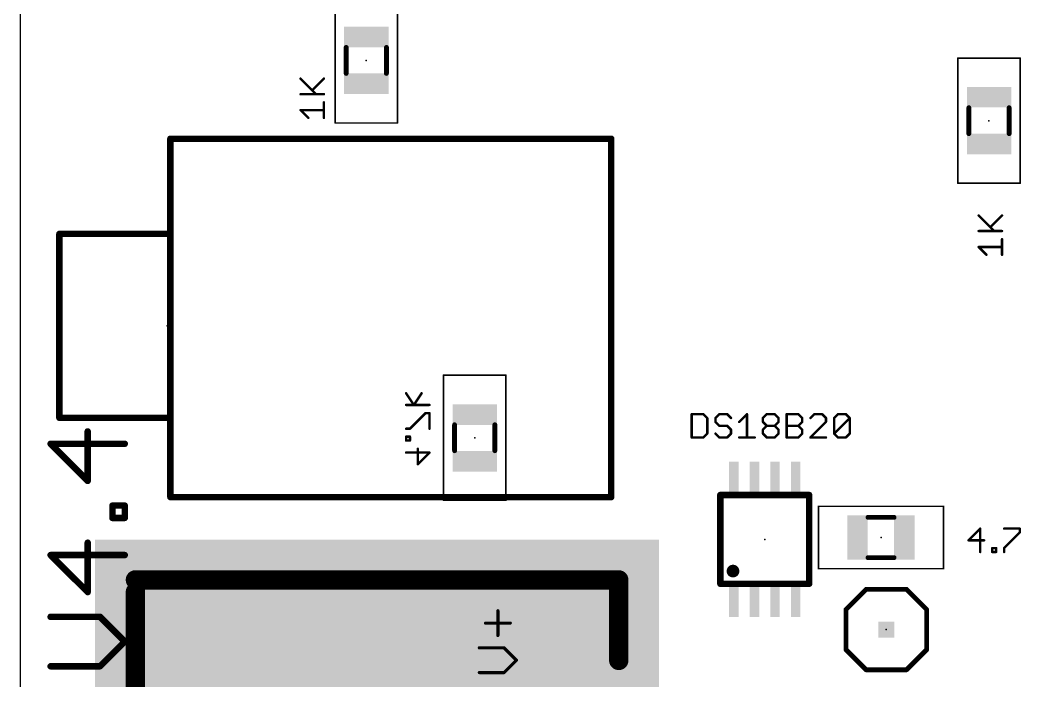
# Model space of a CAD drawing. Extents: x -5 to 95, y -7 to 91.
# Drawn here: x -5 to 26.56, y 22.95 to 43.8 of the extents above; entities that cross this region are included whole.
import ezdxf

# ---------------------------------------------------------------- set-up
doc = ezdxf.new("R2010")
doc.units = 0
for name, color, linetype in [('20', 7, 'CONTINUOUS'), ('21', 253, 'CONTINUOUS'), ('23', 7, 'CONTINUOUS'), ('24', 7, 'CONTINUOUS'), ('27', 253, 'CONTINUOUS'), ('28', 253, 'CONTINUOUS'), ('39', 22, 'CONTINUOUS'), ('40', 175, 'CONTINUOUS'), ('43', 82, 'CONTINUOUS'), ('51', 253, 'CONTINUOUS'), ('52', 253, 'CONTINUOUS')]:
    doc.layers.add(name, color=color, linetype=linetype)

# ---------------------------------------------------------------- blocks, each defined once
blk = doc.blocks.new('RECT')
blk.add_solid([(-0.5, -0.5), (0.5, -0.5), (-0.5, 0.5), (0.5, 0.5)])

msp = doc.modelspace()

# ---------------------------------------------------------------- linework, layer by layer
at = {"layer": '20'}
msp.add_line((-5, 81.7), (-5, -2.9), dxfattribs=at)
at = {"layer": '21'}
for points, const_width in [([(-0.2593, 28.7534), (-0.2593, 40.0534)], 0.2032), ([(-0.2593, 40.0534), (13.6407, 40.0534)], 0.2032), ([(13.6407, 40.0534), (13.6407, 28.7534)], 0.2032), ([(-3.7593, 31.2534), (-3.7593, 37.0534)], 0.2032), ([(-3.7593, 37.0534), (-0.3593, 37.0534)], 0.2032), ([(-0.3593, 31.2534), (-3.7593, 31.2534)], 0.2032), ([(13.6407, 28.7534), (-0.2593, 28.7534)], 0.2032), ([(17.0804, 28.8201), (19.8804, 28.8201)], 0.2032), ([(17.0804, 26.0201), (17.0804, 28.8201)], 0.2032), ([(19.8804, 28.8201), (19.8804, 26.0201)], 0.2032), ([(-1.3619, 26.1432), (13.8781, 26.1432)], 0.6096), ([(13.8781, 26.1432), (13.8781, 23.6032)], 0.6096), ([(-1.3619, 16.3632), (-1.3619, 25.7632)], 0.6096), ([(19.8804, 26.0201), (17.0804, 26.0201)], 0.2032), ([(21.679, 25.8463), (21.044, 25.2113)], 0.1524), ([(21.679, 25.8463), (22.949, 25.8463)], 0.1524), ([(22.949, 25.8463), (23.584, 25.2113)], 0.1524), ([(21.044, 25.2113), (21.044, 23.9413)], 0.1524), ([(23.584, 25.2113), (23.584, 23.9413)], 0.1524), ([(10.0676, 24.3896), (10.0676, 25.1692)], 0.1016), ([(9.6778, 24.7794), (10.4574, 24.7794)], 0.1016), ([(10.2625, 23.9998), (9.4829, 23.9998)], 0.1016), ([(10.6523, 23.61), (10.2625, 23.9998)], 0.1016), ([(21.044, 23.9413), (21.679, 23.3063)], 0.1524), ([(23.584, 23.9413), (22.949, 23.3063)], 0.1524), ([(10.2625, 23.2202), (10.6523, 23.61)], 0.1016), ([(22.949, 23.3063), (21.679, 23.3063)], 0.1524), ([(9.4829, 23.2202), (10.2625, 23.2202)], 0.1016)]:
    msp.add_lwpolyline(points, dxfattribs=dict(at, const_width=const_width))
for points, const_width in [([(-0.2085, 40.0534, 1), (-0.3101, 40.0534)], 0.1016), ([(-0.2593, 40.1042, 1), (-0.2593, 40.0026)], 0.1016), ([(13.6915, 40.0534, 1), (13.5899, 40.0534)], 0.1016), ([(13.6407, 40.0026, 1), (13.6407, 40.1042)], 0.1016), ([(-3.7085, 37.0534, 1), (-3.8101, 37.0534)], 0.1016), ([(-3.7593, 37.1042, 1), (-3.7593, 37.0026)], 0.1016), ([(-0.3593, 37.0026, 1), (-0.3593, 37.1042)], 0.1016), ([(-3.7593, 31.3042, 1), (-3.7593, 31.2026)], 0.1016), ([(-3.8101, 31.2534, 1), (-3.7085, 31.2534)], 0.1016), ([(-0.3593, 31.2026, 1), (-0.3593, 31.3042)], 0.1016), ([(-0.2593, 28.8042, 1), (-0.2593, 28.7026)], 0.1016), ([(-0.3101, 28.7534, 1), (-0.2085, 28.7534)], 0.1016), ([(13.5899, 28.7534, 1), (13.6915, 28.7534)], 0.1016), ([(13.6407, 28.7026, 1), (13.6407, 28.8042)], 0.1016), ([(17.0804, 28.8709, 1), (17.0804, 28.7693)], 0.1016), ([(17.1312, 28.8201, 1), (17.0296, 28.8201)], 0.1016), ([(19.9312, 28.8201, 1), (19.8296, 28.8201)], 0.1016), ([(19.8804, 28.7693, 1), (19.8804, 28.8709)], 0.1016), ([(17.4804, 26.3201, 1), (17.4804, 26.5201, 1), (17.4804, 26.3201)], 0.2), ([(-1.3619, 26.2956, 1), (-1.3619, 25.9908)], 0.3048), ([(14.0305, 26.1432, 1), (13.7257, 26.1432)], 0.3048), ([(13.8781, 25.9908, 1), (13.8781, 26.2956)], 0.3048), ([(-1.2095, 25.7632, 1), (-1.5143, 25.7632)], 0.3048), ([(17.0804, 26.0709, 1), (17.0804, 25.9693)], 0.1016), ([(17.0296, 26.0201, 1), (17.1312, 26.0201)], 0.1016), ([(19.8296, 26.0201, 1), (19.9312, 26.0201)], 0.1016), ([(19.8804, 25.9693, 1), (19.8804, 26.0709)], 0.1016), ([(21.679, 25.8844, 1), (21.679, 25.8082)], 0.0762), ([(21.7059, 25.8194, 1), (21.652, 25.8733)], 0.0762), ([(22.9759, 25.8733, 1), (22.922, 25.8194)], 0.0762), ([(22.949, 25.8082, 1), (22.949, 25.8844)], 0.0762), ([(21.017, 25.2383, 1), (21.0709, 25.1844)], 0.0762), ([(21.0821, 25.2113, 1), (21.0059, 25.2113)], 0.0762), ([(23.6221, 25.2113, 1), (23.5459, 25.2113)], 0.0762), ([(23.557, 25.1844, 1), (23.6109, 25.2383)], 0.0762), ([(10.093, 25.1692, 1), (10.0422, 25.1692)], 0.0508), ([(9.6778, 24.8048, 1), (9.6778, 24.754)], 0.0508), ([(10.4574, 24.754, 1), (10.4574, 24.8048)], 0.0508), ([(10.0422, 24.3896, 1), (10.093, 24.3896)], 0.0508), ([(9.4829, 24.0252, 1), (9.4829, 23.9744)], 0.0508), ([(10.2805, 24.0177, 1), (10.2446, 23.9818)], 0.0508), ([(10.2625, 23.9744, 1), (10.2625, 24.0252)], 0.0508), ([(21.0709, 23.9683, 1), (21.017, 23.9144)], 0.0762), ([(23.6109, 23.9144, 1), (23.557, 23.9683)], 0.0762), ([(13.7257, 23.6032, 1), (14.0305, 23.6032)], 0.3048), ([(21.0059, 23.9413, 1), (21.0821, 23.9413)], 0.0762), ([(23.5459, 23.9413, 1), (23.6221, 23.9413)], 0.0762), ([(10.6703, 23.592, 1), (10.6344, 23.6279)], 0.0508), ([(10.6344, 23.592, 1), (10.6703, 23.6279)], 0.0508), ([(21.679, 23.3444, 1), (21.679, 23.2682)], 0.0762), ([(21.652, 23.2794, 1), (21.7059, 23.3333)], 0.0762), ([(22.922, 23.3333, 1), (22.9759, 23.2794)], 0.0762), ([(22.949, 23.2682, 1), (22.949, 23.3444)], 0.0762), ([(9.4829, 23.2456, 1), (9.4829, 23.1948)], 0.0508), ([(10.2446, 23.2381, 1), (10.2805, 23.2022)], 0.0508), ([(10.2625, 23.1948, 1), (10.2625, 23.2456)], 0.0508)]:
    msp.add_lwpolyline(points, format="xyb", dxfattribs=dict(at, const_width=const_width))
at = {"layer": '23'}
for p in [(5.9184, 42.5237), (25.5517, 40.6233), (-0.3593, 34.1534), (22.1477, 27.4794), (18.4804, 27.4201), (22.314, 24.5763)]:
    msp.add_point(p, dxfattribs=at)
at = {"layer": '24'}
msp.add_point((9.3366, 30.6248), dxfattribs=at)
at = {"layer": '27'}
for points, const_width in [([(4.3361, 41.4591), (3.8446, 41.9506)], 0.0762), ([(4.2132, 41.582), (4.5818, 41.9506)], 0.0762), ([(3.8446, 41.4591), (4.5818, 41.4591)], 0.0762), ([(4.5818, 40.7107), (4.5818, 41.2022)], 0.0762), ([(4.0903, 40.7107), (3.8446, 40.9564)], 0.0762), ([(3.8446, 40.9564), (4.5818, 40.9564)], 0.0762), ([(25.7171, 37.1435), (25.2256, 37.6349)], 0.0762), ([(25.5942, 37.2663), (25.9628, 37.6349)], 0.0762), ([(25.2256, 37.1435), (25.9628, 37.1435)], 0.0762), ([(25.4713, 36.395), (25.2256, 36.6408)], 0.0762), ([(25.2256, 36.6408), (25.9628, 36.6408)], 0.0762), ([(25.9628, 36.395), (25.9628, 36.8865)], 0.0762), ([(16.1782, 31.3704), (16.1782, 30.6331)], 0.0762), ([(16.5468, 31.3704), (16.1782, 31.3704)], 0.0762), ([(16.6696, 31.2475), (16.5468, 31.3704)], 0.0762), ([(16.6696, 30.756), (16.6696, 31.2475)], 0.0762), ([(17.0494, 31.3704), (16.9266, 31.2475)], 0.0762), ([(16.9266, 31.2475), (16.9266, 31.1246)], 0.0762), ([(17.2952, 31.3704), (17.0494, 31.3704)], 0.0762), ([(17.4181, 31.2475), (17.2952, 31.3704)], 0.0762), ([(17.675, 31.1246), (17.9207, 31.3704)], 0.0762), ([(17.9207, 31.3704), (17.9207, 30.6331)], 0.0762), ([(18.4234, 31.2475), (18.5463, 31.3704)], 0.0762), ([(18.4234, 31.1246), (18.4234, 31.2475)], 0.0762), ([(18.5463, 31.3704), (18.792, 31.3704)], 0.0762), ([(18.792, 31.3704), (18.9149, 31.2475)], 0.0762), ([(18.9149, 31.2475), (18.9149, 31.1246)], 0.0762), ([(19.1718, 30.6331), (19.1718, 31.3704)], 0.0762), ([(19.1718, 31.3704), (19.5404, 31.3704)], 0.0762), ([(19.5404, 31.3704), (19.6633, 31.2475)], 0.0762), ([(19.6633, 31.2475), (19.6633, 31.1246)], 0.0762), ([(20.0431, 31.3704), (19.9202, 31.2475)], 0.0762), ([(20.2889, 31.3704), (20.0431, 31.3704)], 0.0762), ([(20.4117, 31.2475), (20.2889, 31.3704)], 0.0762), ([(20.4117, 31.1246), (20.4117, 31.2475)], 0.0762), ([(20.6687, 31.2475), (20.7915, 31.3704)], 0.0762), ([(20.6687, 30.756), (20.6687, 31.2475)], 0.0762), ([(20.6687, 30.756), (21.1601, 31.2475)], 0.0762), ([(20.7915, 31.3704), (21.0373, 31.3704)], 0.0762), ([(21.0373, 31.3704), (21.1601, 31.2475)], 0.0762), ([(21.1601, 31.2475), (21.1601, 30.756)], 0.0762), ([(16.9266, 31.1246), (17.0494, 31.0017)], 0.0762), ([(17.0494, 31.0017), (17.2952, 31.0017)], 0.0762), ([(17.2952, 31.0017), (17.4181, 30.8789)], 0.0762), ([(18.5463, 31.0017), (18.4234, 31.1246)], 0.0762), ([(18.4234, 30.8789), (18.5463, 31.0017)], 0.0762), ([(18.5463, 31.0017), (18.792, 31.0017)], 0.0762), ([(18.9149, 31.1246), (18.792, 31.0017)], 0.0762), ([(18.792, 31.0017), (18.9149, 30.8789)], 0.0762), ([(19.1718, 31.0017), (19.5404, 31.0017)], 0.0762), ([(19.6633, 31.1246), (19.5404, 31.0017)], 0.0762), ([(19.5404, 31.0017), (19.6633, 30.8789)], 0.0762), ([(19.9202, 30.6331), (20.4117, 31.1246)], 0.0762), ([(-2.8666, 29.2651), (-2.8666, 30.8243)], 0.2032), ([(16.1782, 30.6331), (16.5468, 30.6331)], 0.0762), ([(16.5468, 30.6331), (16.6696, 30.756)], 0.0762), ([(17.0494, 30.6331), (16.9266, 30.756)], 0.0762), ([(17.2952, 30.6331), (17.0494, 30.6331)], 0.0762), ([(17.4181, 30.756), (17.2952, 30.6331)], 0.0762), ([(17.4181, 30.8789), (17.4181, 30.756)], 0.0762), ([(17.675, 30.6331), (18.1665, 30.6331)], 0.0762), ([(18.4234, 30.756), (18.4234, 30.8789)], 0.0762), ([(18.5463, 30.6331), (18.4234, 30.756)], 0.0762), ([(18.792, 30.6331), (18.5463, 30.6331)], 0.0762), ([(18.9149, 30.756), (18.792, 30.6331)], 0.0762), ([(18.9149, 30.8789), (18.9149, 30.756)], 0.0762), ([(19.5404, 30.6331), (19.1718, 30.6331)], 0.0762), ([(19.6633, 30.756), (19.5404, 30.6331)], 0.0762), ([(19.6633, 30.8789), (19.6633, 30.756)], 0.0762), ([(20.4117, 30.6331), (19.9202, 30.6331)], 0.0762), ([(20.7915, 30.6331), (20.6687, 30.756)], 0.0762), ([(21.0373, 30.6331), (20.7915, 30.6331)], 0.0762), ([(21.1601, 30.756), (21.0373, 30.6331)], 0.0762), ([(-1.6972, 30.4345), (-4.036, 30.4345)], 0.2032), ([(-4.036, 30.4345), (-2.8666, 29.2651)], 0.2032), ([(-2.087, 28.0957), (-2.087, 28.4855)], 0.2032), ([(-2.087, 28.4855), (-1.6972, 28.4855)], 0.2032), ([(-1.6972, 28.4855), (-1.6972, 28.0957)], 0.2032), ([(-1.6972, 28.0957), (-2.087, 28.0957)], 0.2032), ([(25.2748, 27.7593), (24.9062, 27.3907)], 0.0762), ([(25.2748, 27.0221), (25.2748, 27.7593)], 0.0762), ([(26.0288, 27.7593), (26.5203, 27.7593)], 0.0762), ([(26.5203, 27.7593), (26.5203, 27.6365)], 0.0762), ([(26.5203, 27.6365), (26.0288, 27.145)], 0.0762), ([(-2.8666, 25.7569), (-2.8666, 27.3161)], 0.2032), ([(24.9062, 27.3907), (25.3976, 27.3907)], 0.0762), ([(25.6546, 27.0221), (25.6546, 27.145)], 0.0762), ([(25.6546, 27.145), (25.7774, 27.145)], 0.0762), ([(25.7774, 27.145), (25.7774, 27.0221)], 0.0762), ([(26.0288, 27.145), (26.0288, 27.0221)], 0.0762), ([(-1.6972, 26.9263), (-4.036, 26.9263)], 0.2032), ([(-4.036, 26.9263), (-2.8666, 25.7569)], 0.2032), ([(25.7774, 27.0221), (25.6546, 27.0221)], 0.0762), ([(-2.4768, 24.9773), (-4.036, 24.9773)], 0.2032), ([(-1.6972, 24.1977), (-2.4768, 24.9773)], 0.2032), ([(-2.4768, 23.4181), (-1.6972, 24.1977)], 0.2032), ([(-4.036, 23.4181), (-2.4768, 23.4181)], 0.2032)]:
    msp.add_lwpolyline(points, dxfattribs=dict(at, const_width=const_width))
for points, const_width in [([(3.8581, 41.9641, 1), (3.8311, 41.9371)], 0.0381), ([(4.5953, 41.9371, 1), (4.5683, 41.9641)], 0.0381), ([(3.8446, 41.4782, 1), (3.8446, 41.4401)], 0.0381), ([(4.1997, 41.5955, 1), (4.2267, 41.5685)], 0.0381), ([(4.3226, 41.4456, 1), (4.3495, 41.4726)], 0.0381), ([(4.5818, 41.4401, 1), (4.5818, 41.4782)], 0.0381), ([(4.6009, 41.2022, 1), (4.5628, 41.2022)], 0.0381), ([(3.8581, 40.9699, 1), (3.8311, 40.943)], 0.0381), ([(3.8446, 40.9755, 1), (3.8446, 40.9374)], 0.0381), ([(4.0769, 40.6972, 1), (4.1038, 40.7242)], 0.0381), ([(4.5628, 40.7107, 1), (4.6009, 40.7107)], 0.0381), ([(4.5818, 40.9374, 1), (4.5818, 40.9755)], 0.0381), ([(25.2391, 37.6484, 1), (25.2121, 37.6215)], 0.0381), ([(25.9763, 37.6215, 1), (25.9493, 37.6484)], 0.0381), ([(25.5807, 37.2798, 1), (25.6077, 37.2529)], 0.0381), ([(25.2256, 37.1625, 1), (25.2256, 37.1244)], 0.0381), ([(25.7036, 37.13, 1), (25.7305, 37.1569)], 0.0381), ([(25.9628, 37.1244, 1), (25.9628, 37.1625)], 0.0381), ([(25.2391, 36.6542, 1), (25.2121, 36.6273)], 0.0381), ([(25.2256, 36.6598, 1), (25.2256, 36.6217)], 0.0381), ([(25.9819, 36.8865, 1), (25.9438, 36.8865)], 0.0381), ([(25.9628, 36.6217, 1), (25.9628, 36.6598)], 0.0381), ([(25.4579, 36.3816, 1), (25.4848, 36.4085)], 0.0381), ([(25.9438, 36.395, 1), (25.9819, 36.395)], 0.0381), ([(16.1972, 31.3704, 1), (16.1591, 31.3704)], 0.0381), ([(16.1782, 31.3894, 1), (16.1782, 31.3513)], 0.0381), ([(16.5602, 31.3838, 1), (16.5333, 31.3569)], 0.0381), ([(16.5468, 31.3513, 1), (16.5468, 31.3894)], 0.0381), ([(16.6887, 31.2475, 1), (16.6506, 31.2475)], 0.0381), ([(16.6562, 31.234, 1), (16.6831, 31.261)], 0.0381), ([(16.9456, 31.2475, 1), (16.9075, 31.2475)], 0.0381), ([(16.9131, 31.261, 1), (16.94, 31.234)], 0.0381), ([(17.0494, 31.3894, 1), (17.0494, 31.3513)], 0.0381), ([(17.0629, 31.3569, 1), (17.036, 31.3838)], 0.0381), ([(17.3087, 31.3838, 1), (17.2817, 31.3569)], 0.0381), ([(17.2952, 31.3513, 1), (17.2952, 31.3894)], 0.0381), ([(17.4046, 31.234, 1), (17.4315, 31.261)], 0.0381), ([(17.9398, 31.3704, 1), (17.9017, 31.3704)], 0.0381), ([(17.9342, 31.3569, 1), (17.9073, 31.3838)], 0.0381), ([(18.4425, 31.2475, 1), (18.4044, 31.2475)], 0.0381), ([(18.4099, 31.261, 1), (18.4369, 31.234)], 0.0381), ([(18.5463, 31.3894, 1), (18.5463, 31.3513)], 0.0381), ([(18.5597, 31.3569, 1), (18.5328, 31.3838)], 0.0381), ([(18.8055, 31.3838, 1), (18.7786, 31.3569)], 0.0381), ([(18.792, 31.3513, 1), (18.792, 31.3894)], 0.0381), ([(18.9339, 31.2475, 1), (18.8958, 31.2475)], 0.0381), ([(18.9014, 31.234, 1), (18.9284, 31.261)], 0.0381), ([(19.1909, 31.3704, 1), (19.1528, 31.3704)], 0.0381), ([(19.1718, 31.3894, 1), (19.1718, 31.3513)], 0.0381), ([(19.5539, 31.3838, 1), (19.527, 31.3569)], 0.0381), ([(19.5404, 31.3513, 1), (19.5404, 31.3894)], 0.0381), ([(19.6824, 31.2475, 1), (19.6443, 31.2475)], 0.0381), ([(19.6498, 31.234, 1), (19.6768, 31.261)], 0.0381), ([(19.9068, 31.261, 1), (19.9337, 31.234)], 0.0381), ([(20.0431, 31.3894, 1), (20.0431, 31.3513)], 0.0381), ([(20.0566, 31.3569, 1), (20.0296, 31.3838)], 0.0381), ([(20.3023, 31.3838, 1), (20.2754, 31.3569)], 0.0381), ([(20.2889, 31.3513, 1), (20.2889, 31.3894)], 0.0381), ([(20.4308, 31.2475, 1), (20.3927, 31.2475)], 0.0381), ([(20.3983, 31.234, 1), (20.4252, 31.261)], 0.0381), ([(20.6877, 31.2475, 1), (20.6496, 31.2475)], 0.0381), ([(20.6552, 31.261, 1), (20.6821, 31.234)], 0.0381), ([(20.7915, 31.3894, 1), (20.7915, 31.3513)], 0.0381), ([(20.805, 31.3569, 1), (20.7781, 31.3838)], 0.0381), ([(21.0507, 31.3838, 1), (21.0238, 31.3569)], 0.0381), ([(21.0373, 31.3513, 1), (21.0373, 31.3894)], 0.0381), ([(21.1792, 31.2475, 1), (21.1411, 31.2475)], 0.0381), ([(21.1736, 31.234, 1), (21.1467, 31.261)], 0.0381), ([(21.1467, 31.234, 1), (21.1736, 31.261)], 0.0381), ([(16.94, 31.1381, 1), (16.9131, 31.1111)], 0.0381), ([(16.9075, 31.1246, 1), (16.9456, 31.1246)], 0.0381), ([(17.0494, 31.0208, 1), (17.0494, 30.9827)], 0.0381), ([(17.036, 30.9883, 1), (17.0629, 31.0152)], 0.0381), ([(17.3087, 31.0152, 1), (17.2817, 30.9883)], 0.0381), ([(17.2952, 30.9827, 1), (17.2952, 31.0208)], 0.0381), ([(17.6615, 31.1381, 1), (17.6885, 31.1111)], 0.0381), ([(18.4369, 31.1381, 1), (18.4099, 31.1111)], 0.0381), ([(18.4044, 31.1246, 1), (18.4425, 31.1246)], 0.0381), ([(18.5463, 31.0208, 1), (18.5463, 30.9827)], 0.0381), ([(18.5597, 30.9883, 1), (18.5328, 31.0152)], 0.0381), ([(18.5328, 30.9883, 1), (18.5597, 31.0152)], 0.0381), ([(18.8055, 31.0152, 1), (18.7786, 30.9883)], 0.0381), ([(18.7786, 31.0152, 1), (18.8055, 30.9883)], 0.0381), ([(18.792, 30.9827, 1), (18.792, 31.0208)], 0.0381), ([(18.8958, 31.1246, 1), (18.9339, 31.1246)], 0.0381), ([(18.9284, 31.1111, 1), (18.9014, 31.1381)], 0.0381), ([(19.1718, 31.0208, 1), (19.1718, 30.9827)], 0.0381), ([(19.5539, 31.0152, 1), (19.527, 30.9883)], 0.0381), ([(19.527, 31.0152, 1), (19.5539, 30.9883)], 0.0381), ([(19.5404, 30.9827, 1), (19.5404, 31.0208)], 0.0381), ([(19.6443, 31.1246, 1), (19.6824, 31.1246)], 0.0381), ([(19.6768, 31.1111, 1), (19.6498, 31.1381)], 0.0381), ([(20.3927, 31.1246, 1), (20.4308, 31.1246)], 0.0381), ([(20.4252, 31.1111, 1), (20.3983, 31.1381)], 0.0381), ([(-2.8158, 30.8243, 1), (-2.9174, 30.8243)], 0.1016), ([(16.1591, 30.6331, 1), (16.1972, 30.6331)], 0.0381), ([(16.1782, 30.6522, 1), (16.1782, 30.6141)], 0.0381), ([(16.5333, 30.6466, 1), (16.5602, 30.6197)], 0.0381), ([(16.5468, 30.6141, 1), (16.5468, 30.6522)], 0.0381), ([(16.6506, 30.756, 1), (16.6887, 30.756)], 0.0381), ([(16.6831, 30.7425, 1), (16.6562, 30.7695)], 0.0381), ([(16.94, 30.7695, 1), (16.9131, 30.7425)], 0.0381), ([(17.0494, 30.6522, 1), (17.0494, 30.6141)], 0.0381), ([(17.036, 30.6197, 1), (17.0629, 30.6466)], 0.0381), ([(17.2817, 30.6466, 1), (17.3087, 30.6197)], 0.0381), ([(17.2952, 30.6141, 1), (17.2952, 30.6522)], 0.0381), ([(17.4371, 30.8789, 1), (17.399, 30.8789)], 0.0381), ([(17.399, 30.756, 1), (17.4371, 30.756)], 0.0381), ([(17.4046, 30.8654, 1), (17.4315, 30.8923)], 0.0381), ([(17.4315, 30.7425, 1), (17.4046, 30.7695)], 0.0381), ([(17.675, 30.6522, 1), (17.675, 30.6141)], 0.0381), ([(17.9017, 30.6331, 1), (17.9398, 30.6331)], 0.0381), ([(18.1665, 30.6141, 1), (18.1665, 30.6522)], 0.0381), ([(18.4425, 30.8789, 1), (18.4044, 30.8789)], 0.0381), ([(18.4099, 30.8923, 1), (18.4369, 30.8654)], 0.0381), ([(18.4369, 30.7695, 1), (18.4099, 30.7425)], 0.0381), ([(18.4044, 30.756, 1), (18.4425, 30.756)], 0.0381), ([(18.5463, 30.6522, 1), (18.5463, 30.6141)], 0.0381), ([(18.5328, 30.6197, 1), (18.5597, 30.6466)], 0.0381), ([(18.7786, 30.6466, 1), (18.8055, 30.6197)], 0.0381), ([(18.792, 30.6141, 1), (18.792, 30.6522)], 0.0381), ([(18.9339, 30.8789, 1), (18.8958, 30.8789)], 0.0381), ([(18.8958, 30.756, 1), (18.9339, 30.756)], 0.0381), ([(18.9014, 30.8654, 1), (18.9284, 30.8923)], 0.0381), ([(18.9284, 30.7425, 1), (18.9014, 30.7695)], 0.0381), ([(19.1718, 30.6522, 1), (19.1718, 30.6141)], 0.0381), ([(19.1528, 30.6331, 1), (19.1909, 30.6331)], 0.0381), ([(19.527, 30.6466, 1), (19.5539, 30.6197)], 0.0381), ([(19.5404, 30.6141, 1), (19.5404, 30.6522)], 0.0381), ([(19.6824, 30.8789, 1), (19.6443, 30.8789)], 0.0381), ([(19.6443, 30.756, 1), (19.6824, 30.756)], 0.0381), ([(19.6498, 30.8654, 1), (19.6768, 30.8923)], 0.0381), ([(19.6768, 30.7425, 1), (19.6498, 30.7695)], 0.0381), ([(19.9202, 30.6522, 1), (19.9202, 30.6141)], 0.0381), ([(19.9068, 30.6466, 1), (19.9337, 30.6197)], 0.0381), ([(20.4117, 30.6141, 1), (20.4117, 30.6522)], 0.0381), ([(20.6821, 30.7695, 1), (20.6552, 30.7425)], 0.0381), ([(20.6552, 30.7695, 1), (20.6821, 30.7425)], 0.0381), ([(20.6496, 30.756, 1), (20.6877, 30.756)], 0.0381), ([(20.7915, 30.6522, 1), (20.7915, 30.6141)], 0.0381), ([(20.7781, 30.6197, 1), (20.805, 30.6466)], 0.0381), ([(21.0238, 30.6466, 1), (21.0507, 30.6197)], 0.0381), ([(21.0373, 30.6141, 1), (21.0373, 30.6522)], 0.0381), ([(21.1411, 30.756, 1), (21.1792, 30.756)], 0.0381), ([(21.1736, 30.7425, 1), (21.1467, 30.7695)], 0.0381), ([(-4.0001, 30.4704, 1), (-4.072, 30.3986)], 0.1016), ([(-4.036, 30.4853, 1), (-4.036, 30.3837)], 0.1016), ([(-1.6972, 30.3837, 1), (-1.6972, 30.4853)], 0.1016), ([(-2.9026, 29.2292, 1), (-2.8307, 29.301)], 0.1016), ([(-2.9174, 29.2651, 1), (-2.8158, 29.2651)], 0.1016), ([(-2.0362, 28.4855, 1), (-2.1378, 28.4855)], 0.1016), ([(-2.087, 28.5363, 1), (-2.087, 28.4347)], 0.1016), ([(-1.6464, 28.4855, 1), (-1.748, 28.4855)], 0.1016), ([(-1.6972, 28.4347, 1), (-1.6972, 28.5363)], 0.1016), ([(-2.087, 28.1465, 1), (-2.087, 28.0449)], 0.1016), ([(-2.1378, 28.0957, 1), (-2.0362, 28.0957)], 0.1016), ([(-1.748, 28.0957, 1), (-1.6464, 28.0957)], 0.1016), ([(-1.6972, 28.0449, 1), (-1.6972, 28.1465)], 0.1016), ([(25.2938, 27.7593, 1), (25.2557, 27.7593)], 0.0381), ([(25.2882, 27.7459, 1), (25.2613, 27.7728)], 0.0381), ([(26.0288, 27.7784, 1), (26.0288, 27.7403)], 0.0381), ([(26.5393, 27.7593, 1), (26.5012, 27.7593)], 0.0381), ([(26.5203, 27.7403, 1), (26.5203, 27.7784)], 0.0381), ([(26.5012, 27.6365, 1), (26.5393, 27.6365)], 0.0381), ([(26.5337, 27.623, 1), (26.5068, 27.6499)], 0.0381), ([(-2.8158, 27.3161, 1), (-2.9174, 27.3161)], 0.1016), ([(24.9062, 27.4098, 1), (24.9062, 27.3717)], 0.0381), ([(24.8927, 27.4042, 1), (24.9196, 27.3773)], 0.0381), ([(25.3976, 27.3717, 1), (25.3976, 27.4098)], 0.0381), ([(25.6736, 27.145, 1), (25.6355, 27.145)], 0.0381), ([(25.6546, 27.164, 1), (25.6546, 27.1259)], 0.0381), ([(25.7965, 27.145, 1), (25.7584, 27.145)], 0.0381), ([(25.7774, 27.1259, 1), (25.7774, 27.164)], 0.0381), ([(26.0478, 27.145, 1), (26.0097, 27.145)], 0.0381), ([(26.0153, 27.1585, 1), (26.0422, 27.1315)], 0.0381), ([(-4.0001, 26.9622, 1), (-4.072, 26.8904)], 0.1016), ([(-4.036, 26.9771, 1), (-4.036, 26.8755)], 0.1016), ([(-1.6972, 26.8755, 1), (-1.6972, 26.9771)], 0.1016), ([(25.2557, 27.0221, 1), (25.2938, 27.0221)], 0.0381), ([(25.6546, 27.0412, 1), (25.6546, 27.0031)], 0.0381), ([(25.6355, 27.0221, 1), (25.6736, 27.0221)], 0.0381), ([(25.7584, 27.0221, 1), (25.7965, 27.0221)], 0.0381), ([(25.7774, 27.0031, 1), (25.7774, 27.0412)], 0.0381), ([(26.0097, 27.0221, 1), (26.0478, 27.0221)], 0.0381), ([(-2.9174, 25.7569, 1), (-2.8158, 25.7569)], 0.1016), ([(-2.9026, 25.721, 1), (-2.8307, 25.7928)], 0.1016), ([(-4.036, 25.0281, 1), (-4.036, 24.9265)], 0.1016), ([(-2.4409, 25.0132, 1), (-2.5128, 24.9414)], 0.1016), ([(-2.4768, 24.9265, 1), (-2.4768, 25.0281)], 0.1016), ([(-1.6613, 24.1618, 1), (-1.7332, 24.2336)], 0.1016), ([(-1.7332, 24.1618, 1), (-1.6613, 24.2336)], 0.1016), ([(-4.036, 23.4689, 1), (-4.036, 23.3673)], 0.1016), ([(-2.5128, 23.454, 1), (-2.4409, 23.3822)], 0.1016), ([(-2.4768, 23.3673, 1), (-2.4768, 23.4689)], 0.1016)]:
    msp.add_lwpolyline(points, format="xyb", dxfattribs=dict(at, const_width=const_width))
at = {"layer": '28', "const_width": 0.0762}
for points in [[(7.1718, 32.0276), (7.4176, 31.659)], [(7.4176, 31.659), (7.6633, 32.0276)], [(7.1718, 31.659), (7.909, 31.659)], [(7.7862, 31.4021), (7.2947, 30.9106)], [(7.909, 31.4021), (7.7862, 31.4021)], [(7.909, 30.9106), (7.909, 31.4021)], [(7.2947, 30.9106), (7.1718, 30.9106)], [(7.2947, 30.6593), (7.1718, 30.6593)], [(7.1718, 30.6593), (7.1718, 30.5364)], [(7.2947, 30.5364), (7.2947, 30.6593)], [(7.1718, 30.5364), (7.2947, 30.5364)], [(7.5404, 29.788), (7.5404, 30.2795)], [(7.1718, 30.1566), (7.909, 30.1566)], [(7.909, 30.1566), (7.5404, 29.788)]]:
    msp.add_lwpolyline(points, dxfattribs=at)
at = {"layer": '28', "const_width": 0.0381}
for points in [[(7.1877, 32.0382, 1), (7.156, 32.0171)], [(7.6791, 32.0171, 1), (7.6474, 32.0382)], [(7.1718, 31.6781, 1), (7.1718, 31.64)], [(7.4017, 31.6696, 1), (7.4334, 31.6484)], [(7.4017, 31.6484, 1), (7.4334, 31.6696)], [(7.909, 31.64, 1), (7.909, 31.6781)], [(7.7862, 31.4211, 1), (7.7862, 31.383)], [(7.7996, 31.3886, 1), (7.7727, 31.4155)], [(7.9281, 31.4021, 1), (7.89, 31.4021)], [(7.909, 31.383, 1), (7.909, 31.4211)], [(7.1718, 30.9296, 1), (7.1718, 30.8915)], [(7.2812, 30.9241, 1), (7.3081, 30.8971)], [(7.2947, 30.8915, 1), (7.2947, 30.9296)], [(7.89, 30.9106, 1), (7.9281, 30.9106)], [(7.1718, 30.6783, 1), (7.1718, 30.6402)], [(7.1909, 30.6593, 1), (7.1528, 30.6593)], [(7.3137, 30.6593, 1), (7.2756, 30.6593)], [(7.2947, 30.6402, 1), (7.2947, 30.6783)], [(7.1718, 30.5554, 1), (7.1718, 30.5173)], [(7.1528, 30.5364, 1), (7.1909, 30.5364)], [(7.2756, 30.5364, 1), (7.3137, 30.5364)], [(7.2947, 30.5173, 1), (7.2947, 30.5554)], [(7.5595, 30.2795, 1), (7.5214, 30.2795)], [(7.1718, 30.1756, 1), (7.1718, 30.1375)], [(7.9225, 30.1431, 1), (7.8956, 30.1701)], [(7.909, 30.1375, 1), (7.909, 30.1756)], [(7.5214, 29.788, 1), (7.5595, 29.788)], [(7.527, 29.8014, 1), (7.5539, 29.7745)]]:
    msp.add_lwpolyline(points, format="xyb", dxfattribs=at)
at = {"layer": '39', "const_width": 0.0508}
for points in [[(4.9354, 40.5508), (4.9354, 44.4967)], [(6.9014, 44.4967), (6.9014, 40.5508)], [(24.5687, 38.6503), (24.5687, 42.5963)], [(24.5687, 42.5963), (26.5347, 42.5963)], [(26.5347, 42.5963), (26.5347, 38.6503)], [(6.9014, 40.5508), (4.9354, 40.5508)], [(26.5347, 38.6503), (24.5687, 38.6503)], [(20.1747, 28.4624), (24.1207, 28.4624)], [(20.1747, 26.4964), (20.1747, 28.4624)], [(24.1207, 28.4624), (24.1207, 26.4964)], [(24.1207, 26.4964), (20.1747, 26.4964)]]:
    msp.add_lwpolyline(points, dxfattribs=at)
at = {"layer": '39', "const_width": 0.0254}
for points in [[(24.5814, 42.5963, 1), (24.556, 42.5963)], [(24.5687, 42.609, 1), (24.5687, 42.5836)], [(26.5474, 42.5963, 1), (26.522, 42.5963)], [(26.5347, 42.5836, 1), (26.5347, 42.609)], [(4.9354, 40.5635, 1), (4.9354, 40.538)], [(4.9227, 40.5508, 1), (4.9481, 40.5508)], [(6.8887, 40.5508, 1), (6.9141, 40.5508)], [(6.9014, 40.538, 1), (6.9014, 40.5635)], [(24.5687, 38.663, 1), (24.5687, 38.6376)], [(24.556, 38.6503, 1), (24.5814, 38.6503)], [(26.522, 38.6503, 1), (26.5474, 38.6503)], [(26.5347, 38.6376, 1), (26.5347, 38.663)], [(20.1747, 28.4751, 1), (20.1747, 28.4497)], [(20.1874, 28.4624, 1), (20.162, 28.4624)], [(24.1334, 28.4624, 1), (24.108, 28.4624)], [(24.1207, 28.4497, 1), (24.1207, 28.4751)], [(20.1747, 26.5091, 1), (20.1747, 26.4837)], [(24.1207, 26.4837, 1), (24.1207, 26.5091)], [(20.162, 26.4964, 1), (20.1874, 26.4964)], [(24.108, 26.4964, 1), (24.1334, 26.4964)]]:
    msp.add_lwpolyline(points, format="xyb", dxfattribs=at)
at = {"layer": '40', "const_width": 0.0508}
for points in [[(10.3196, 32.5978), (8.3536, 32.5978)], [(8.3536, 32.5978), (8.3536, 28.6518)], [(10.3196, 28.6518), (10.3196, 32.5978)], [(8.3536, 28.6518), (10.3196, 28.6518)]]:
    msp.add_lwpolyline(points, dxfattribs=at)
at = {"layer": '40', "const_width": 0.0254}
for points in [[(8.3536, 32.6105, 1), (8.3536, 32.5851)], [(8.3663, 32.5978, 1), (8.3409, 32.5978)], [(10.3323, 32.5978, 1), (10.3069, 32.5978)], [(10.3196, 32.5851, 1), (10.3196, 32.6105)], [(8.3536, 28.6645, 1), (8.3536, 28.6391)], [(8.3409, 28.6518, 1), (8.3663, 28.6518)], [(10.3069, 28.6518, 1), (10.3323, 28.6518)], [(10.3196, 28.6391, 1), (10.3196, 28.6645)]]:
    msp.add_lwpolyline(points, format="xyb", dxfattribs=at)
at = {"layer": '51', "const_width": 0.1524}
for points in [[(5.2834, 42.9338), (5.2834, 42.1138)], [(6.5534, 42.9338), (6.5534, 42.1138)], [(24.9167, 41.0333), (24.9167, 40.2133)], [(26.1867, 41.0333), (26.1867, 40.2133)], [(21.7377, 28.1144), (22.5577, 28.1144)], [(21.7377, 26.8444), (22.5577, 26.8444)]]:
    msp.add_lwpolyline(points, dxfattribs=at)
at = {"layer": '51', "const_width": 0.0762}
for points in [[(5.3215, 42.9338, 1), (5.2453, 42.9338)], [(6.5915, 42.9338, 1), (6.5153, 42.9338)], [(5.2453, 42.1138, 1), (5.3215, 42.1138)], [(6.5153, 42.1138, 1), (6.5915, 42.1138)], [(24.9548, 41.0333, 1), (24.8786, 41.0333)], [(26.2248, 41.0333, 1), (26.1486, 41.0333)], [(24.8786, 40.2133, 1), (24.9548, 40.2133)], [(26.1486, 40.2133, 1), (26.2248, 40.2133)], [(21.7377, 28.1525, 1), (21.7377, 28.0763)], [(22.5577, 28.0763, 1), (22.5577, 28.1525)], [(21.7377, 26.8825, 1), (21.7377, 26.8063)], [(22.5577, 26.8063, 1), (22.5577, 26.8825)]]:
    msp.add_lwpolyline(points, format="xyb", dxfattribs=at)
at = {"layer": '52', "const_width": 0.1524}
for points in [[(8.7016, 30.2148), (8.7016, 31.0348)], [(9.9716, 30.2148), (9.9716, 31.0348)]]:
    msp.add_lwpolyline(points, dxfattribs=at)
at = {"layer": '52', "const_width": 0.0762}
for points in [[(8.7397, 31.0348, 1), (8.6635, 31.0348)], [(10.0097, 31.0348, 1), (9.9335, 31.0348)], [(8.6635, 30.2148, 1), (8.7397, 30.2148)], [(9.9335, 30.2148, 1), (10.0097, 30.2148)]]:
    msp.add_lwpolyline(points, format="xyb", dxfattribs=at)

# ---------------------------------------------------------------- block references
at = {"layer": '43', "xscale": 12.7, "yscale": 17.78, "rotation": 270}
msp.add_blockref('RECT', (6.2581, 21.0632), dxfattribs=at)
at = {"layer": '51', "xscale": 0.65, "yscale": 1.4, "rotation": 270}
for p in [(5.9199, 43.2656), (5.9199, 41.7923), (25.5532, 41.3651), (25.5532, 39.8919)]:
    msp.add_blockref('RECT', p, dxfattribs=at)
at = {"layer": '51'}
for p, xscale, yscale in [((17.5051, 29.3951), 0.3, 0.95), ((18.1553, 29.3951), 0.3, 0.95), ((18.8055, 29.3951), 0.3, 0.95), ((19.4558, 29.3951), 0.3, 0.95), ((21.4059, 27.4809), 0.65, 1.4), ((22.8791, 27.4809), 0.65, 1.4), ((17.505, 25.4451), 0.3, 0.95), ((18.1553, 25.4451), 0.3, 0.95), ((18.8055, 25.4451), 0.3, 0.95), ((19.4557, 25.4451), 0.3, 0.95), ((22.314, 24.5763), 0.508, 0.508)]:
    msp.add_blockref('RECT', p, dxfattribs=dict(at, xscale=xscale, yscale=yscale))
at = {"layer": '52', "xscale": 0.65, "yscale": 1.4, "rotation": 90}
for p in [(9.3381, 31.3562), (9.3381, 29.883)]:
    msp.add_blockref('RECT', p, dxfattribs=at)

doc.saveas('drawing.dxf')
